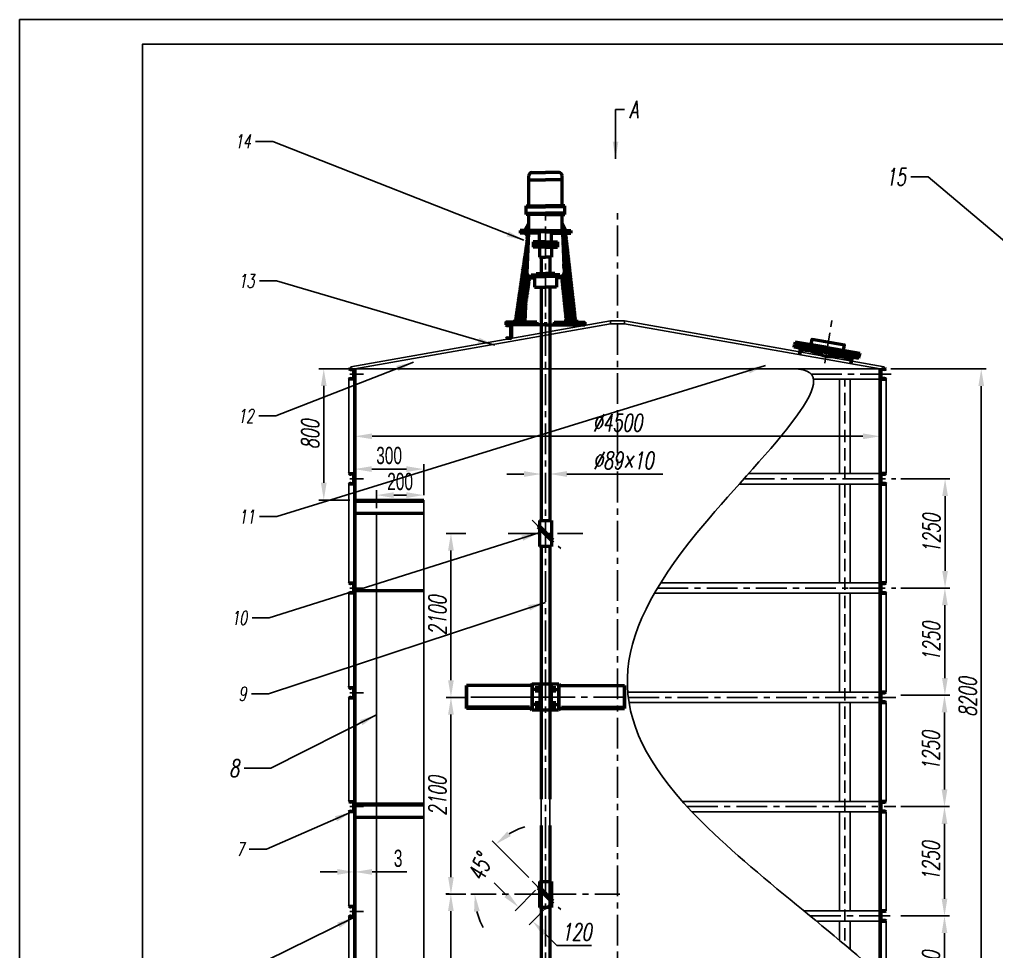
# Model space of a CAD drawing. Header units: inches. Extents: x 26344 to 38944, y 9363 to 18273.
# Drawn here: x 26344 to 32295, y 12594 to 18273 of the extents above; entities that cross this region are included whole.
import ezdxf

# ---------------------------------------------------------------- set-up
doc = ezdxf.new("R2010")
doc.units = ezdxf.units.IN
doc.header["$LTSCALE"] = 150
doc.header["$MEASUREMENT"] = 0
doc.linetypes.add('CENTER', pattern=[2, 1.25, -0.25, 0.25, -0.25])
doc.linetypes.add('DASHED', pattern=[0.75, 0.5, -0.25])
for name, color, linetype in [('点划线', 1, 'CENTER'), ('细实线', 5, 'Continuous'), ('虚线', 4, 'DASHED')]:
    doc.layers.add(name, color=color, linetype=linetype)
doc.layers.add('粗实线', color=3, linetype='Continuous', lineweight=50)
doc.styles.add('DIM', font='italicc.shx', dxfattribs={"width": 0.67})
doc.dimstyles.new('机械', dxfattribs={"dimtxt": 3.5, "dimasz": 3.5, "dimexe": 1, "dimexo": 1, "dimgap": 1, "dimtad": 1, "dimtoh": 1, "dimdec": 0, "dimzin": 0, "dimdsep": 46, "dimtxsty": 'DIM', "dimcen": -3.5, "dimadec": 0, "dimazin": 0, "dimtp": 0.05, "dimtm": 0.05, "dimtfac": 1, "dimtdec": 0, "dimtofl": 0, "dimtmove": 0, "dimatfit": 3, "dimfxl": 0, "dimtolj": 1, "dimtzin": 0, "dimarcsym": 0})
pattern_1 = [(45, (32794.073, 10540.215), (1.7960512, -1.7960512), [])]
pattern_2 = [(135, (26300.3704, 10540.215), (-1.7960512, -1.7960512), [])]

# ---------------------------------------------------------------- blocks, each defined once
blk = doc.blocks.new('*D17')
at = {"layer": 'Defpoints', "color": 0, "lineweight": -2}
for p in [(29092.9, 15141.8), (28971.5, 14141.7), (29067.2, 14141.7)]:
    blk.add_point(p, dxfattribs=at)
at = {"layer": '细实线', "color": 0, "lineweight": -2}
for p, q in [((29062.9, 15141.8), (28941.5, 15141.8)), ((28971.5, 15036.8), (28971.5, 14246.7)), ((29037.2, 14141.7), (28941.5, 14141.7))]:
    blk.add_line(p, q, dxfattribs=at)
for points in [[(28954, 15036.8), (28989, 15036.8), (28971.5, 15141.8)], [(28954, 14246.7), (28989, 14246.7), (28971.5, 14141.7)]]:
    blk.add_solid(points, dxfattribs=at)
at = {"layer": '细实线', "color": 0, "lineweight": -2, "insert": (28889, 14641.8), "char_height": 105, "attachment_point": 5, "rotation": 90, "style": 'DIM'}
blk.add_mtext('\\A1;2100', dxfattribs=at)
blk = doc.blocks.new('*D19')
at = {"layer": 'Defpoints', "color": 0, "lineweight": -2}
for p in [(28990, 12944.5), (28971, 11744.4), (29203.7, 11744.4)]:
    blk.add_point(p, dxfattribs=at)
at = {"layer": '细实线', "color": 0, "lineweight": -2}
for p, q in [((28960, 12944.5), (28941, 12944.5)), ((28971, 12839.5), (28971, 11849.4)), ((29173.7, 11744.4), (28941, 11744.4))]:
    blk.add_line(p, q, dxfattribs=at)
for points in [[(28953.5, 12839.5), (28988.5, 12839.5), (28971, 12944.5)], [(28953.5, 11849.4), (28988.5, 11849.4), (28971, 11744.4)]]:
    blk.add_solid(points, dxfattribs=at)
at = {"layer": '细实线', "color": 0, "lineweight": -2, "insert": (28888.5, 12344.5), "char_height": 105, "attachment_point": 5, "rotation": 90, "style": 'DIM'}
blk.add_mtext('\\A1;2100', dxfattribs=at)
blk = doc.blocks.new('*D18')
at = {"layer": 'Defpoints', "color": 0, "lineweight": -2}
for p in [(29092.9, 14141.8), (28971.5, 12941.8), (29092.9, 12941.8)]:
    blk.add_point(p, dxfattribs=at)
at = {"layer": '细实线', "color": 0, "lineweight": -2}
for p, q in [((29062.9, 14141.8), (28941.5, 14141.8)), ((28971.5, 14036.8), (28971.5, 13046.8)), ((29062.9, 12941.8), (28941.5, 12941.8))]:
    blk.add_line(p, q, dxfattribs=at)
for points in [[(28954, 14036.8), (28989, 14036.8), (28971.5, 14141.8)], [(28954, 13046.8), (28989, 13046.8), (28971.5, 12941.8)]]:
    blk.add_solid(points, dxfattribs=at)
at = {"layer": '细实线', "color": 0, "lineweight": -2, "insert": (28889, 13541.8), "char_height": 105, "attachment_point": 5, "rotation": 90, "style": 'DIM'}
blk.add_mtext('\\A1;2100', dxfattribs=at)
blk = doc.blocks.new('*D3')
at = {"layer": 'Defpoints', "color": 0, "lineweight": -2}
for p in [(28384.3, 13078.3), (28386.3, 13078.3), (28386.3, 13078.3)]:
    blk.add_point(p, dxfattribs=at)
at = {"layer": '细实线', "color": 0, "lineweight": -2}
for p, q in [((28279.3, 13078.3), (28174.3, 13078.3)), ((28491.3, 13078.3), (28703.2, 13078.3))]:
    blk.add_line(p, q, dxfattribs=at)
for points in [[(28279.3, 13095.8), (28279.3, 13060.8), (28384.3, 13078.3)], [(28491.3, 13095.8), (28491.3, 13060.8), (28386.3, 13078.3)]]:
    blk.add_solid(points, dxfattribs=at)
at = {"layer": '细实线', "color": 0, "insert": (28649.8, 13160.8), "char_height": 105, "attachment_point": 5, "style": 'DIM'}
blk.add_mtext('\\A1;{\\f??|b0|i0|c134|p54;3}', dxfattribs=at)
blk = doc.blocks.new('*D7')
at = {"layer": 'Defpoints', "color": 0, "lineweight": -2}
for p in [(29508.2, 12987.7), (29593, 12902.8), (29468.4, 12778.1)]:
    blk.add_point(p, dxfattribs=at)
at = {"layer": '细实线', "color": 0, "lineweight": -2}
for p, q in [((29309.3, 12937.2), (29235, 13011.5)), ((29487, 12966.4), (29362.3, 12841.8)), ((29571.8, 12881.6), (29447.2, 12756.9)), ((29542.6, 12703.9), (29616.9, 12629.7)), ((29616.9, 12629.7), (29827.8, 12629.7))]:
    blk.add_line(p, q, dxfattribs=at)
for points in [[(29321.7, 12949.6), (29296.9, 12924.9), (29383.5, 12863)], [(29555, 12716.3), (29530.3, 12691.5), (29468.4, 12778.1)]]:
    blk.add_solid(points, dxfattribs=at)
at = {"layer": '细实线', "color": 0, "insert": (29737.3, 12712.2), "char_height": 105, "attachment_point": 5, "style": 'DIM'}
blk.add_mtext('\\A1;120', dxfattribs=at)
blk = doc.blocks.new('*D13')
at = {"layer": 'Defpoints', "color": 0, "lineweight": -2}
for p in [(28386.3, 15733.1), (28386.3, 15733.1), (31586.3, 15733.1)]:
    blk.add_point(p, dxfattribs=at)
at = {"layer": '细实线', "color": 0, "lineweight": -2}
for p, q in [((31481.3, 15733.1), (28491.3, 15733.1)), ((28386.3, 15703.1), (28386.3, 15703.1))]:
    blk.add_line(p, q, dxfattribs=at)
for points in [[(28491.3, 15750.6), (28491.3, 15715.6), (28386.3, 15733.1)], [(31481.3, 15750.6), (31481.3, 15715.6), (31586.3, 15733.1)]]:
    blk.add_solid(points, dxfattribs=at)
at = {"layer": '细实线', "color": 0, "insert": (29986.3, 15815.6), "char_height": 105, "attachment_point": 5, "style": 'DIM'}
blk.add_mtext('\\A1;%%C4500', dxfattribs=at)
blk = doc.blocks.new('*D14')
at = {"layer": 'Defpoints', "color": 0, "lineweight": -2}
for p in [(28196.8, 16144.8), (28885.6, 16144.8), (28386.4, 15344.8)]:
    blk.add_point(p, dxfattribs=at)
at = {"layer": '细实线', "color": 0, "lineweight": -2}
for p, q in [((28855.6, 16144.8), (28166.8, 16144.8)), ((28196.8, 15449.8), (28196.8, 16039.8)), ((28356.4, 15344.8), (28166.8, 15344.8))]:
    blk.add_line(p, q, dxfattribs=at)
for points in [[(28179.3, 16039.8), (28214.3, 16039.8), (28196.8, 16144.8)], [(28179.3, 15449.8), (28214.3, 15449.8), (28196.8, 15344.8)]]:
    blk.add_solid(points, dxfattribs=at)
at = {"layer": '细实线', "color": 0, "insert": (28114.3, 15744.8), "char_height": 105, "attachment_point": 5, "rotation": 90, "style": 'DIM'}
blk.add_mtext('\\A1;800', dxfattribs=at)
blk = doc.blocks.new('*D21')
at = {"layer": 'Defpoints', "color": 0, "lineweight": -2}
for p in [(28805.6, 15374.8), (28805.6, 15344.8), (28518.2, 15264.8)]:
    blk.add_point(p, dxfattribs=at)
at = {"layer": '粗实线', "color": 0, "lineweight": -2}
for p, q in [((28518.2, 15294.8), (28518.2, 15404.8)), ((28623.2, 15374.8), (28700.6, 15374.8)), ((28805.6, 15374.8), (28805.6, 15404.8))]:
    blk.add_line(p, q, dxfattribs=at)
for points in [[(28623.2, 15392.3), (28623.2, 15357.3), (28518.2, 15374.8)], [(28700.6, 15392.3), (28700.6, 15357.3), (28805.6, 15374.8)]]:
    blk.add_solid(points, dxfattribs=at)
at = {"layer": '粗实线', "color": 0, "lineweight": -2, "insert": (28661.9, 15457.3), "char_height": 105, "attachment_point": 5, "style": 'DIM'}
blk.add_mtext('\\A1;{\\f??|b0|i0|c0|p54;200}', dxfattribs=at)
blk = doc.blocks.new('*D15')
at = {"layer": 'Defpoints', "color": 0, "linetype": 'ByBlock', "lineweight": -2}
for p in [(28384.3, 15533.3), (28384.3, 15343.3), (28805.6, 15344.8)]:
    blk.add_point(p, dxfattribs=at)
at = {"layer": '细实线', "color": 0, "linetype": 'ByBlock', "lineweight": -2}
for p, q in [((28384.3, 15373.3), (28384.3, 15563.3)), ((28700.6, 15533.3), (28489.3, 15533.3)), ((28805.6, 15374.8), (28805.6, 15563.3))]:
    blk.add_line(p, q, dxfattribs=at)
for points in [[(28489.3, 15550.8), (28489.3, 15515.8), (28384.3, 15533.3)], [(28700.6, 15550.8), (28700.6, 15515.8), (28805.6, 15533.3)]]:
    blk.add_solid(points, dxfattribs=at)
at = {"layer": '细实线', "color": 0, "linetype": 'ByBlock', "lineweight": -2, "insert": (28595, 15615.8), "char_height": 105, "attachment_point": 5, "style": 'DIM'}
blk.add_mtext('\\A1;{\\f??|b0|i0|c0|p54;300}', dxfattribs=at)
blk = doc.blocks.new('*D12')
at = {"layer": 'Defpoints', "color": 0, "lineweight": -2}
for p in [(29521.2, 15503.4), (29573.2, 15503.4), (29573.2, 15503.4)]:
    blk.add_point(p, dxfattribs=at)
at = {"layer": '细实线', "color": 0, "lineweight": -2}
for p, q in [((29416.2, 15503.4), (29311.2, 15503.4)), ((29678.2, 15503.4), (30261.5, 15503.4))]:
    blk.add_line(p, q, dxfattribs=at)
for points in [[(29416.2, 15520.9), (29416.2, 15485.9), (29521.2, 15503.4)], [(29678.2, 15520.9), (29678.2, 15485.9), (29573.2, 15503.4)]]:
    blk.add_solid(points, dxfattribs=at)
at = {"layer": '细实线', "color": 0, "insert": (30022.4, 15585.9), "char_height": 105, "attachment_point": 5, "style": 'DIM'}
blk.add_mtext('\\A1;%%C89{\\fItalicC|b0|i0|c134|p2;×}10', dxfattribs=at)
blk = doc.blocks.new('*D22')
at = {"layer": 'Defpoints', "color": 0, "lineweight": -2}
for p in [(31620.9, 16144.5), (32125.3, 12144.5), (32202.1, 12144.5)]:
    blk.add_point(p, dxfattribs=at)
at = {"layer": '细实线', "color": 0, "lineweight": -2}
for p, q in [((31650.9, 16144.5), (32232.1, 16144.5)), ((32202.1, 16039.5), (32202.1, 12249.5)), ((32155.3, 12144.5), (32232.1, 12144.5))]:
    blk.add_line(p, q, dxfattribs=at)
for points in [[(32184.6, 16039.5), (32219.6, 16039.5), (32202.1, 16144.5)], [(32184.6, 12249.5), (32219.6, 12249.5), (32202.1, 12144.5)]]:
    blk.add_solid(points, dxfattribs=at)
at = {"layer": '细实线', "color": 0, "lineweight": -2, "insert": (32119.6, 14144.5), "char_height": 105, "attachment_point": 5, "rotation": 90, "style": 'DIM'}
blk.add_mtext('\\A1;8200', dxfattribs=at)
blk = doc.blocks.new('*D23')
at = {"layer": 'Defpoints', "color": 0, "lineweight": -2}
for p in [(31681.5, 12810.2), (31978.2, 12810.2), (32127.2, 12144.5)]:
    blk.add_point(p, dxfattribs=at)
at = {"layer": '细实线', "color": 0, "lineweight": -2}
for p, q in [((31711.5, 12810.2), (32008.2, 12810.2)), ((31978.2, 12249.5), (31978.2, 12705.2)), ((32097.2, 12144.5), (31948.2, 12144.5))]:
    blk.add_line(p, q, dxfattribs=at)
for points in [[(31960.7, 12705.2), (31995.7, 12705.2), (31978.2, 12810.2)], [(31960.7, 12249.5), (31995.7, 12249.5), (31978.2, 12144.5)]]:
    blk.add_solid(points, dxfattribs=at)
at = {"layer": '细实线', "color": 0, "lineweight": -2, "insert": (31895.7, 12477.3), "char_height": 105, "attachment_point": 5, "rotation": 90, "style": 'DIM'}
blk.add_mtext('\\A1;1000', dxfattribs=at)
blk = doc.blocks.new('*D24')
at = {"layer": 'Defpoints', "color": 0, "lineweight": -2}
for p in [(31681.5, 13476.2), (31978.2, 13476.2), (31681.5, 12810.2)]:
    blk.add_point(p, dxfattribs=at)
at = {"layer": '细实线', "color": 0, "lineweight": -2}
for p, q in [((31711.5, 13476.2), (32008.2, 13476.2)), ((31978.2, 12915.2), (31978.2, 13371.2)), ((31711.5, 12810.2), (32008.2, 12810.2))]:
    blk.add_line(p, q, dxfattribs=at)
for points in [[(31960.7, 13371.2), (31995.7, 13371.2), (31978.2, 13476.2)], [(31960.7, 12915.2), (31995.7, 12915.2), (31978.2, 12810.2)]]:
    blk.add_solid(points, dxfattribs=at)
at = {"layer": '细实线', "color": 0, "lineweight": -2, "insert": (31895.7, 13143.2), "char_height": 105, "attachment_point": 5, "rotation": 90, "style": 'DIM'}
blk.add_mtext('\\A1;1250', dxfattribs=at)
blk = doc.blocks.new('*D25')
at = {"layer": 'Defpoints', "color": 0, "lineweight": -2}
for p in [(31681.5, 14155.1), (31978.2, 14155.1), (31681.5, 13476.2)]:
    blk.add_point(p, dxfattribs=at)
at = {"layer": '细实线', "color": 0, "lineweight": -2}
for p, q in [((31711.5, 14155.1), (32008.2, 14155.1)), ((31978.2, 13581.2), (31978.2, 14050.1)), ((31711.5, 13476.2), (32008.2, 13476.2))]:
    blk.add_line(p, q, dxfattribs=at)
for points in [[(31960.7, 14050.1), (31995.7, 14050.1), (31978.2, 14155.1)], [(31960.7, 13581.2), (31995.7, 13581.2), (31978.2, 13476.2)]]:
    blk.add_solid(points, dxfattribs=at)
at = {"layer": '细实线', "color": 0, "lineweight": -2, "insert": (31895.7, 13815.6), "char_height": 105, "attachment_point": 5, "rotation": 90, "style": 'DIM'}
blk.add_mtext('\\A1;1250', dxfattribs=at)
blk = doc.blocks.new('*D30')
at = {"layer": 'Defpoints', "color": 0, "lineweight": -2}
for p in [(31681.5, 14808.2), (31978.2, 14155.1), (31980.5, 14155.1)]:
    blk.add_point(p, dxfattribs=at)
at = {"layer": '细实线', "color": 0, "lineweight": -2}
for p, q in [((31711.5, 14808.2), (32010.5, 14808.2)), ((31980.5, 14703.2), (31980.5, 14260.1)), ((32008.2, 14155.1), (32010.5, 14155.1))]:
    blk.add_line(p, q, dxfattribs=at)
for points in [[(31963, 14703.2), (31998, 14703.2), (31980.5, 14808.2)], [(31963, 14260.1), (31998, 14260.1), (31980.5, 14155.1)]]:
    blk.add_solid(points, dxfattribs=at)
at = {"layer": '细实线', "color": 0, "lineweight": -2, "insert": (31898, 14481.6), "char_height": 105, "attachment_point": 5, "rotation": 90, "style": 'DIM'}
blk.add_mtext('\\A1;1250', dxfattribs=at)
blk = doc.blocks.new('*D31')
at = {"layer": 'Defpoints', "color": 0, "lineweight": -2}
for p in [(31681.5, 15474.2), (31980.5, 14808.2), (31981.6, 14808.2)]:
    blk.add_point(p, dxfattribs=at)
at = {"layer": '细实线', "color": 0, "lineweight": -2}
for p, q in [((31711.5, 15474.2), (32011.6, 15474.2)), ((31981.6, 15369.2), (31981.6, 14913.2)), ((32010.5, 14808.2), (32011.6, 14808.2))]:
    blk.add_line(p, q, dxfattribs=at)
for points in [[(31964.1, 15369.2), (31999.1, 15369.2), (31981.6, 15474.2)], [(31964.1, 14913.2), (31999.1, 14913.2), (31981.6, 14808.2)]]:
    blk.add_solid(points, dxfattribs=at)
at = {"layer": '细实线', "color": 0, "lineweight": -2, "insert": (31899.1, 15141.2), "char_height": 105, "attachment_point": 5, "rotation": 90, "style": 'DIM'}
blk.add_mtext('\\A1;1250', dxfattribs=at)
blk = doc.blocks.new('*D32')
at = {"layer": 'Defpoints', "color": 0, "lineweight": -2}
for p in [(29174.5, 13157), (29466.5, 13022.6), (29092.9, 12941.8), (29546.5, 12941.8), (29640.3, 12848.8)]:
    blk.add_point(p, dxfattribs=at)
at = {"layer": '细实线', "color": 0, "lineweight": -2}
blk.add_line((29445.3, 13043.8), (29221.7, 13267.4), dxfattribs=at)
for start, end in [(106.97397, 120.98699), (194.01301, 208.02603)]:
    blk.add_arc((29547.2, 12941.8), 430.4, start, end, dxfattribs=at)
for points in [[(29336.4, 13297), (29314.9, 13324.6), (29242.9, 13246.2)], [(29112.3, 12835.5), (29147, 12839.8), (29116.8, 12941.8)]]:
    blk.add_solid(points, dxfattribs=at)
at = {"layer": '细实线', "color": 0, "insert": (29149.6, 13106.5), "char_height": 105, "attachment_point": 5, "rotation": 67.5, "style": 'DIM'}
blk.add_mtext('\\A1;45°', dxfattribs=at)

msp = doc.modelspace()

# ---------------------------------------------------------------- hatches: boundary and pattern name
at = {"layer": '粗实线'}
h = msp.add_hatch(dxfattribs=at)
h.set_pattern_fill('ANSI31', color=0, scale=0.8, style=0)
h.set_pattern_definition([(135, (32794.073, 10540.215), (1.7960512, 1.7960512), [])])
edge = h.paths.add_edge_path()
edge.add_line((29443.8, 16971.8), (29434.1, 16729.4))
edge.add_line((29435.1, 16955.3), (29414.6, 16443.8))
edge.add_arc((29458.9, 16671.6), 27.7, 101.87623, 166.16199)
edge.add_line((29432, 16678.2), (29421.9, 16427.8))
edge.add_arc((29455.4, 16728.8), 21.3, 178.36062, 258.86244)
edge.add_line((29414.6, 16443.8), (29358.3, 16443.8))
edge.add_line((29358.3, 16443.8), (29358.3, 16427.8))
edge.add_arc((29414.7, 16951.7), 20.7, 9.85691, 76.20458)
h = msp.add_hatch(dxfattribs=at)
h.set_pattern_fill('ANSI31', color=0, scale=0.8, angle=90, style=0)
h.set_pattern_definition(pattern_1)
h.paths.add_polyline_path([(29511, 16971.8), (29511, 16979.8), (29392.9, 16979.8), (29392.9, 16971.8)])
h = msp.add_hatch(dxfattribs=at)
h.set_pattern_fill('ANSI31', color=0, scale=0.8, angle=90, style=0)
h.set_pattern_definition(pattern_2)
h.paths.add_polyline_path([(29701.5, 16979.8), (29583.4, 16979.8), (29583.4, 16971.8), (29701.5, 16971.8)])
h = msp.add_hatch(dxfattribs=at)
h.set_pattern_fill('ANSI31', color=0, scale=0.8, style=0)
h.set_pattern_definition([(45, (26300.3704, 10540.215), (-1.7960512, 1.7960512), [])])
edge = h.paths.add_edge_path()
edge.add_line((29650.6, 16971.8), (29660.4, 16729.4))
edge.add_line((29659.3, 16955.3), (29679.9, 16443.8))
edge.add_arc((29635.6, 16671.6), 27.7, 13.83801, 78.12377)
edge.add_line((29662.4, 16678.2), (29672.5, 16427.8))
edge.add_arc((29639, 16728.8), 21.3, 281.13756, 361.63938)
edge.add_line((29679.9, 16443.8), (29736.1, 16443.8))
edge.add_line((29736.1, 16443.8), (29736.1, 16427.8))
edge.add_arc((29679.7, 16951.7), 20.7, 103.79542, 170.14309)
h = msp.add_hatch(dxfattribs=at)
h.set_pattern_fill('ANSI31', color=0, scale=0.8, angle=90, style=0)
h.set_pattern_definition(pattern_1)
h.paths.add_polyline_path([(29494, 16411.8), (29494, 16427.8), (29306.5, 16427.8), (29306.5, 16411.8)])
h = msp.add_hatch(dxfattribs=at)
h.set_pattern_fill('ANSI31', color=0, scale=0.8, angle=90, style=0)
h.set_pattern_definition(pattern_2)
h.paths.add_polyline_path([(29787.9, 16427.8), (29600.4, 16427.8), (29600.4, 16411.8), (29787.9, 16411.8)])
h = msp.add_hatch(dxfattribs=at)
h.set_pattern_fill('ANSI31', color=0, scale=0.8, style=0)
h.set_pattern_definition([(45, (26589.807, 12911.2108), (-1.7960512, 1.7960512), [])])
h.paths.add_polyline_path([(28384.3, 16144.8), (28349.9, 16144.8, 0.174467), (28358.1, 16140.8), (28380.3, 16140.8), (28380.3, 16084.8), (28358.4, 16084.8, 0.177844), (28349.9, 16080.8), (28384.3, 16080.8), (28384.3, 16112.8)])
h = msp.add_hatch(dxfattribs=at)
h.set_pattern_fill('ANSI31', color=0, scale=0.8, style=0)
h.set_pattern_definition([(135, (33382.8767, 12911.2108), (1.7960512, 1.7960512), [])])
h.paths.add_polyline_path([(31588.3, 16144.8), (31622.7, 16144.8, -0.174467), (31614.5, 16140.8), (31592.3, 16140.8), (31592.3, 16084.8), (31614.3, 16084.8, -0.177844), (31622.7, 16080.8), (31588.3, 16080.8), (31588.3, 16112.8)])
h = msp.add_hatch(dxfattribs=at)
h.set_pattern_fill('ANSI31', color=0, scale=0.8, style=0)
h.set_pattern_definition([(45, (26589.807, 12272.5956), (-1.7960512, 1.7960512), [])])
h.paths.add_polyline_path([(28384.3, 15506.2), (28349.9, 15506.2, 0.174467), (28358.1, 15502.2), (28380.3, 15502.2), (28380.3, 15446.2), (28358.4, 15446.2, 0.177844), (28349.9, 15442.2), (28384.3, 15442.2), (28384.3, 15474.2)])
h = msp.add_hatch(dxfattribs=at)
h.set_pattern_fill('ANSI31', color=0, scale=0.8, style=0)
h.set_pattern_definition([(135, (33382.8767, 12272.5956), (1.7960512, 1.7960512), [])])
h.paths.add_polyline_path([(31588.3, 15506.2), (31622.7, 15506.2, -0.174467), (31614.5, 15502.2), (31592.3, 15502.2), (31592.3, 15446.2), (31614.3, 15446.2, -0.177844), (31622.7, 15442.2), (31588.3, 15442.2), (31588.3, 15474.2)])
h = msp.add_hatch(dxfattribs=at)
h.set_pattern_fill('ANSI31', color=0, scale=0.8, style=0)
h.set_pattern_definition([(45, (26589.807, 11606.5956), (-1.7960512, 1.7960512), [])])
h.paths.add_polyline_path([(28384.3, 14840.2), (28349.9, 14840.2, 0.174467), (28358.1, 14836.2), (28380.3, 14836.2), (28380.3, 14780.2), (28358.4, 14780.2, 0.177844), (28349.9, 14776.2), (28384.3, 14776.2), (28384.3, 14808.2)])
h = msp.add_hatch(dxfattribs=at)
h.set_pattern_fill('ANSI31', color=0, scale=0.8, style=0)
h.set_pattern_definition([(135, (33382.8767, 11606.5956), (1.7960512, 1.7960512), [])])
h.paths.add_polyline_path([(31588.3, 14840.2), (31622.7, 14840.2, -0.174467), (31614.5, 14836.2), (31592.3, 14836.2), (31592.3, 14780.2), (31614.3, 14780.2, -0.177844), (31622.7, 14776.2), (31588.3, 14776.2), (31588.3, 14808.2)])
h = msp.add_hatch(dxfattribs=at)
h.set_pattern_fill('ANSI31', color=0, scale=0.8, style=0)
h.set_pattern_definition([(45, (26589.807, 10967.9805), (-1.7960512, 1.7960512), [])])
h.paths.add_polyline_path([(28384.3, 14201.6), (28349.9, 14201.6, 0.174467), (28358.1, 14197.6), (28380.3, 14197.6), (28380.3, 14141.6), (28358.4, 14141.6, 0.177844), (28349.9, 14137.6), (28384.3, 14137.6), (28384.3, 14169.6)])
h = msp.add_hatch(dxfattribs=at)
h.set_pattern_fill('ANSI31', color=0, scale=0.8, style=0)
h.set_pattern_definition([(135, (33382.8767, 10940.5956), (1.7960512, 1.7960512), [])])
h.paths.add_polyline_path([(31588.3, 14174.2), (31622.7, 14174.2, -0.174467), (31614.5, 14170.2), (31592.3, 14170.2), (31592.3, 14114.2), (31614.3, 14114.2, -0.177844), (31622.7, 14110.2), (31588.3, 14110.2), (31588.3, 14142.2)])
h = msp.add_hatch(dxfattribs=at)
h.set_pattern_fill('ANSI31', color=0, scale=0.8, style=0)
h.set_pattern_definition([(45, (26589.807, 10274.5956), (-1.7960512, 1.7960512), [])])
h.paths.add_polyline_path([(28384.3, 13508.2), (28349.9, 13508.2, 0.174467), (28358.1, 13504.2), (28380.3, 13504.2), (28380.3, 13448.2), (28358.4, 13448.2, 0.177844), (28349.9, 13444.2), (28384.3, 13444.2), (28384.3, 13476.2)])
h = msp.add_hatch(dxfattribs=at)
h.set_pattern_fill('ANSI31', color=0, scale=0.8, style=0)
h.set_pattern_definition([(135, (33382.8767, 10274.5956), (1.7960512, 1.7960512), [])])
h.paths.add_polyline_path([(31588.3, 13508.2), (31622.7, 13508.2, -0.174467), (31614.5, 13504.2), (31592.3, 13504.2), (31592.3, 13448.2), (31614.3, 13448.2, -0.177844), (31622.7, 13444.2), (31588.3, 13444.2), (31588.3, 13476.2)])
h = msp.add_hatch(dxfattribs=at)
h.set_pattern_fill('ANSI31', color=0, scale=0.8, style=0)
h.set_pattern_definition([(45, (26589.807, 9635.9805), (-1.7960512, 1.7960512), [])])
h.paths.add_polyline_path([(28384.3, 12869.6), (28349.9, 12869.6, 0.174467), (28358.1, 12865.6), (28380.3, 12865.6), (28380.3, 12809.6), (28358.4, 12809.6, 0.177844), (28349.9, 12805.6), (28384.3, 12805.6), (28384.3, 12837.6)])
h = msp.add_hatch(dxfattribs=at)
h.set_pattern_fill('ANSI31', color=0, scale=0.8, style=0)
h.set_pattern_definition([(135, (33382.8767, 9608.5956), (1.7960512, 1.7960512), [])])
h.paths.add_polyline_path([(31588.3, 12842.2), (31622.7, 12842.2, -0.174467), (31614.5, 12838.2), (31592.3, 12838.2), (31592.3, 12782.2), (31614.3, 12782.2, -0.177844), (31622.7, 12778.2), (31588.3, 12778.2), (31588.3, 12810.2)])
at = {"layer": '细实线'}
h = msp.add_hatch(dxfattribs=at)
h.set_pattern_fill('ANSI31', color=0, scale=0.8, angle=-9.70384, style=0)
h.set_pattern_definition([(35.296163, (25758.7442, 11345.7437), (-1.46761955, 2.0730878), [])])
edge = h.paths.add_edge_path()
edge.add_spline(control_points=[(31413.7, 16195.6), (31412.9, 16195.9), (31412.1, 16196.3), (31411.4, 16196.6)], knot_values=[401.028455, 401.028455, 401.028455, 401.028455, 404.07247, 404.07247, 404.07247, 404.07247], degree=3, periodic=0)
edge.add_line((31411.4, 16196.6), (31407.9, 16176.3))
edge.add_line((31407.9, 16176.3), (31410.3, 16175.9))
edge.add_line((31410.3, 16175.9), (31413.7, 16195.6))
edge = h.paths.add_edge_path()
edge.add_spline(control_points=[(31102.7, 16261.6), (31101.9, 16261.7), (31101.1, 16261.8), (31100.3, 16261.8)], knot_values=[0, 0, 0, 0, 2.986726, 2.986726, 2.986726, 2.986726], degree=3, periodic=0)
edge.add_line((31100.3, 16261.8), (31094.9, 16229.8))
edge.add_line((31094.9, 16229.8), (31097.2, 16229.4))
edge.add_line((31097.2, 16229.4), (31102.7, 16261.6))
h = msp.add_hatch(dxfattribs=at)
h.set_pattern_fill('ANSI31', color=0, scale=20, angle=90, style=0)
h.set_pattern_definition([(135, (26040.1155, 9845.6993), (-1.76776695, -1.76776695), [])])
edge = h.paths.add_edge_path()
edge.add_line((28384.3, 16144.8), (28384.3, 12144.5))
edge.add_line((28386.3, 16144.8), (28386.3, 12144.5))
h = msp.add_hatch(dxfattribs=at)
h.set_pattern_fill('ANSI31', color=0, scale=0.8, style=0)
h.set_pattern_definition([(45, (26589.807, 10431.2108), (-1.7960512, 1.7960512), [])])
edge = h.paths.add_edge_path()
edge.add_line((31586.3, 12144.5), (31586.3, 16144.8))
edge.add_line((31588.3, 12144.5), (31588.3, 16144.8))

# ---------------------------------------------------------------- linework, layer by layer
at = {"color": 0, "lineweight": -2}
for p, q in [((28362.3, 16157.5), (29943.7, 16436.3)), ((29943.7, 16419.4), (29943.7, 16436.3)), ((29943.7, 16436.3), (30029, 16436.3)), ((30029, 16419.4), (30029, 16436.3)), ((31610.4, 16157.5), (30029, 16436.3)), ((28386.3, 16144.8), (29943.7, 16419.4)), ((29943.7, 16419.4), (30029, 16419.4)), ((31586.3, 16144.8), (30029, 16419.4)), ((28362.3, 16144.8), (28362.3, 16157.5)), ((31610.4, 16144.8), (31610.4, 16157.5))]:
    msp.add_line(p, q, dxfattribs=at)
for points in [[(26343.5, 9363.1), (38943.5, 9363.1), (38943.5, 18273.1), (26343.5, 18273.1)], [(27093.5, 9513.1), (38793.5, 9513.1), (38793.5, 18123.1), (27093.5, 18123.1)]]:
    msp.add_lwpolyline(points, close=True)
at = {"layer": '点划线'}
for p, q in [((29547.2, 10823.8), (29547.2, 17111.4)), ((29986.3, 10830.3), (29986.3, 17117.8)), ((31248.6, 16179.4), (31298.3, 16470.2)), ((28356.4, 16112.8), (28439.3, 16112.8)), ((31164.9, 16112.8), (31681.5, 16112.8)), ((28356.4, 15474.2), (28439.3, 15474.2)), ((30755.9, 15474.2), (31681.5, 15474.2)), ((29466.5, 15222.6), (29640.3, 15048.8)), ((29320.4, 15141.8), (29774, 15141.8)), ((28356.4, 14808.2), (28439.3, 14808.2)), ((30229.5, 14808.2), (31681.5, 14808.2)), ((28356.4, 14169.6), (28439.3, 14169.6)), ((29545.7, 14144.1), (29092.1, 14144.1)), ((30028, 14144), (29092.9, 14144.1)), ((30051.8, 14142.2), (31681.5, 14142.2)), ((28356.4, 13476.2), (28439.3, 13476.2)), ((30410.5, 13476.2), (31681.5, 13476.2)), ((29466.5, 13022.6), (29640.3, 12848.8)), ((29546.5, 12941.8), (29092.9, 12941.8)), ((29547.2, 12941.8), (30000.8, 12941.8)), ((28356.4, 12837.6), (28439.3, 12837.6)), ((31158.7, 12810.2), (31681.5, 12810.2))]:
    msp.add_line(p, q, dxfattribs=at)
at = {"layer": '粗实线', "color": 0}
for p, q in [((29445.3, 17137.5), (29445.3, 17322.9)), ((29463, 17340.4), (29546.9, 17340.4)), ((29631.4, 17340.4), (29547.6, 17340.4)), ((29649.1, 17137.5), (29649.1, 17322.9)), ((29445.3, 17295.2), (29546.9, 17295.2)), ((29649.1, 17295.2), (29547.6, 17295.2)), ((29428.9, 17085.6), (29428.9, 17137.5)), ((29428.9, 17137.5), (29547.2, 17137.5)), ((29428.9, 17131.4), (29547.2, 17131.4)), ((29428.9, 17092.3), (29547.2, 17092.3)), ((29547.2, 17085.6), (29428.9, 17085.6)), ((29445.2, 16979.8), (29445.2, 17085.6)), ((29665.6, 17137.5), (29547.2, 17137.5)), ((29665.6, 17092.3), (29547.2, 17092.3)), ((29547.2, 17085.6), (29665.6, 17085.6)), ((29665.6, 17131.4), (29547.3, 17131.4)), ((29649.3, 16979.8), (29649.3, 17085.6)), ((29665.6, 17085.6), (29665.6, 17137.5)), ((29445.2, 17032.7), (29422.1, 16987.8)), ((29649.3, 17032.7), (29672.4, 16987.8)), ((29392.9, 16987.8), (29392.9, 16971.8)), ((29547.2, 16987.8), (29392.9, 16987.8)), ((29547.2, 16979.8), (29392.9, 16979.8)), ((29511, 16971.8), (29392.9, 16971.8)), ((29443.8, 16971.8), (29434.1, 16729.4)), ((29511, 16918.2), (29511, 16979.8)), ((29547.2, 16987.8), (29701.5, 16987.8)), ((29547.2, 16979.8), (29701.5, 16979.8)), ((29583.4, 16918.2), (29583.4, 16979.8)), ((29583.4, 16971.8), (29701.5, 16971.8)), ((29650.6, 16971.8), (29660.4, 16729.4)), ((29701.5, 16987.8), (29701.5, 16971.8)), ((29435.1, 16955.3), (29414.6, 16443.8)), ((29547.2, 16918.2), (29472.9, 16918.2)), ((29472.9, 16918.2), (29472.9, 16886.2)), ((29547.2, 16902.2), (29472.9, 16902.2)), ((29547.2, 16918.2), (29621.6, 16918.2)), ((29547.2, 16902.2), (29621.6, 16902.2)), ((29621.6, 16918.2), (29621.6, 16886.2)), ((29659.3, 16955.3), (29679.9, 16443.8)), ((29547.2, 16886.2), (29472.9, 16886.2)), ((29511, 16886.2), (29511, 16824.6)), ((29547.2, 16886.2), (29621.6, 16886.2)), ((29583.4, 16886.2), (29583.4, 16824.6)), ((29511, 16824.6), (29547.2, 16824.6)), ((29521.2, 16824.6), (29521.2, 16725.6)), ((29583.4, 16824.6), (29547.2, 16824.6)), ((29573.2, 16824.6), (29573.2, 16725.6)), ((29489.9, 16725.6), (29547.2, 16725.6)), ((29489.9, 16716.3), (29489.9, 16725.6)), ((29604.5, 16725.6), (29547.2, 16725.6)), ((29604.5, 16716.3), (29604.5, 16725.6)), ((29432, 16678.2), (29421.9, 16427.8)), ((29451.3, 16707.8), (29547.2, 16707.8)), ((29453.2, 16698.7), (29479.7, 16698.7)), ((29459.5, 16716.3), (29547.2, 16716.3)), ((29459.5, 16707.8), (29459.5, 16716.3)), ((29479.7, 16707.8), (29479.7, 16642.9)), ((29634.9, 16716.3), (29547.2, 16716.3)), ((29643.2, 16707.8), (29547.2, 16707.8)), ((29614.7, 16707.8), (29614.7, 16642.9)), ((29641.3, 16698.7), (29614.7, 16698.7)), ((29634.9, 16707.8), (29634.9, 16716.3)), ((29662.4, 16678.2), (29672.5, 16427.8)), ((29479.7, 16642.9), (29547.2, 16642.9)), ((29521.2, 16642.9), (29521.2, 15221.7)), ((29614.7, 16642.9), (29547.2, 16642.9)), ((29573.2, 16642.9), (29573.2, 15221.7)), ((29306.5, 16427.8), (29306.5, 16411.8)), ((29494, 16427.8), (29306.5, 16427.8)), ((29414.6, 16443.8), (29358.3, 16443.8)), ((29358.3, 16443.8), (29358.3, 16427.8)), ((29494, 16427.8), (29494, 16411.8)), ((29547.2, 16427.8), (29547.2, 16411.8)), ((29547.2, 16427.8), (29547.2, 16411.8)), ((29600.4, 16427.8), (29600.4, 16411.8)), ((29600.4, 16427.8), (29787.9, 16427.8)), ((29679.9, 16443.8), (29736.1, 16443.8)), ((29736.1, 16443.8), (29736.1, 16427.8)), ((29787.9, 16427.8), (29787.9, 16411.8)), ((29547.2, 16411.8), (29306.5, 16411.8)), ((29314.2, 16407.8), (29336.2, 16407.8)), ((29336.2, 16332.6), (29336.2, 16407.8)), ((29340.2, 16411.8), (29340.2, 16360.6)), ((29547.2, 16411.8), (29787.9, 16411.8)), ((29340.2, 16328.6), (29305.8, 16328.6)), ((29314.2, 16332.6), (29336.2, 16332.6)), ((29340.2, 16360.6), (29340.2, 16328.6)), ((31067.6, 16307.5), (31064.9, 16291.7)), ((31264.7, 16273.8), (31067.6, 16307.5)), ((31166.1, 16290.6), (31172, 16324.8)), ((31172.4, 16325.2), (31368.8, 16291.6)), ((31062.2, 16276), (31064.9, 16291.7)), ((31259.3, 16242.3), (31062.2, 16276)), ((31064.9, 16291.7), (31262, 16258)), ((31094.9, 16229.8), (31101.6, 16269.2)), ((31097.2, 16229.4), (31102.7, 16261.6)), ((31459.1, 16224.3), (31262, 16258)), ((31264.7, 16273.8), (31461.8, 16240.1)), ((31363.3, 16256.9), (31369.1, 16291.1)), ((31259.3, 16242.3), (31456.5, 16208.5)), ((31407.9, 16176.3), (31411.4, 16196.6)), ((31410.3, 16175.9), (31417, 16215.3)), ((31456.5, 16208.5), (31459.1, 16224.3)), ((31461.8, 16240.1), (31459.1, 16224.3)), ((28358.4, 16140.8), (28380.3, 16140.8)), ((28380.3, 16084.8), (28380.3, 16140.8)), ((28384.3, 16144.8), (28384.3, 12144.5)), ((28384.3, 16144.8), (28384.3, 16112.8)), ((28386.3, 16144.8), (28386.3, 12144.5)), ((31586.3, 12144.5), (31586.3, 16144.8)), ((31586.3, 16144.8), (31586.3, 15344.8)), ((31588.3, 12144.5), (31588.3, 16144.8)), ((31588.3, 16144.8), (31588.3, 16112.8)), ((31592.3, 16084.8), (31592.3, 16140.8)), ((31614.3, 16140.8), (31592.3, 16140.8)), ((28384.3, 16080.8), (28349.9, 16080.8)), ((28358.4, 16084.8), (28380.3, 16084.8)), ((28384.3, 16112.8), (28384.3, 16080.8)), ((31588.3, 16112.8), (31588.3, 16080.8)), ((31588.3, 16080.8), (31622.7, 16080.8)), ((31614.3, 16084.8), (31592.3, 16084.8)), ((28349.9, 15506.2), (28384.3, 15506.2)), ((28380.3, 15502.2), (28358.1, 15502.2)), ((28380.3, 15446.2), (28380.3, 15502.2)), ((28384.3, 15506.2), (28384.3, 15474.2)), ((28384.3, 15474.2), (28384.3, 15442.2)), ((31588.3, 15506.2), (31588.3, 15474.2)), ((31622.7, 15506.2), (31588.3, 15506.2)), ((31588.3, 15474.2), (31588.3, 15442.2)), ((31592.3, 15446.2), (31592.3, 15502.2)), ((31592.3, 15502.2), (31614.5, 15502.2)), ((28384.3, 15442.2), (28349.9, 15442.2)), ((28358.4, 15446.2), (28380.3, 15446.2)), ((31588.3, 15442.2), (31622.7, 15442.2)), ((31614.3, 15446.2), (31592.3, 15446.2)), ((28385.6, 15344.8), (28805.6, 15344.8)), ((28385.6, 15338.8), (28805.6, 15338.8)), ((28385.6, 15264.8), (28805.6, 15264.8)), ((29501.4, 15180.9), (29508.2, 15187.7)), ((29501.4, 15180.9), (29586.3, 15096)), ((29508.2, 15187.7), (29593, 15102.8)), ((29510.2, 15220.8), (29510.2, 15060.8)), ((29510.2, 15220.8), (29583.5, 15220.8)), ((29583.5, 15220.8), (29583.5, 15060.8)), ((29583.5, 15060.8), (29510.2, 15060.8)), ((29521.2, 15061.7), (29521.2, 13520.8)), ((29573.2, 15061.7), (29573.2, 13520.8)), ((29586.3, 15096), (29593, 15102.8)), ((28349.9, 14840.2), (28384.3, 14840.2)), ((28380.3, 14836.2), (28358.1, 14836.2)), ((28380.3, 14780.2), (28380.3, 14836.2)), ((28384.3, 14840.2), (28384.3, 14808.2)), ((31622.7, 14840.2), (31588.3, 14840.2)), ((31588.3, 14840.2), (31588.3, 14808.2)), ((31592.3, 14836.2), (31614.5, 14836.2)), ((31592.3, 14780.2), (31592.3, 14836.2)), ((28384.3, 14776.2), (28349.9, 14776.2)), ((28358.4, 14780.2), (28380.3, 14780.2)), ((28384.3, 14808.2), (28384.3, 14776.2)), ((28385.6, 14792.9), (28805.6, 14792.9)), ((31588.3, 14808.2), (31588.3, 14776.2)), ((31588.3, 14776.2), (31622.7, 14776.2)), ((31614.3, 14780.2), (31592.3, 14780.2)), ((29466.5, 14224), (29457.6, 14214.1)), ((29466.5, 14064), (29466.5, 14224)), ((29466.5, 14224), (29466.5, 14064)), ((29466.5, 14224), (29628, 14224)), ((29512.6, 14224), (29512.6, 14064)), ((29580.4, 14224), (29580.4, 14064)), ((29581.9, 14224), (29581.9, 14064)), ((29628, 14064), (29628, 14224)), ((29628, 14224), (29628, 14064)), ((29628, 14224), (29636.9, 14214.1)), ((28349.9, 14201.6), (28384.3, 14201.6)), ((28380.3, 14197.6), (28358.1, 14197.6)), ((28380.3, 14141.6), (28380.3, 14197.6)), ((28384.3, 14201.6), (28384.3, 14169.6)), ((28384.3, 14169.6), (28384.3, 14137.6)), ((29457.6, 14214.1), (29066.5, 14214.1)), ((29457.6, 14214.1), (29066.5, 14214.1)), ((29066.5, 14214.1), (29066.5, 14073.9)), ((29066.5, 14073.9), (29066.5, 14214.1)), ((29510.3, 14190.6), (29477, 14190.6)), ((29493.1, 14211.4), (29493.1, 14172.1)), ((29584.2, 14190.6), (29617.4, 14190.6)), ((29601.3, 14211.4), (29601.3, 14172.1)), ((29636.9, 14214.1), (30028, 14214.1)), ((29636.9, 14214.1), (30028, 14214.1)), ((30028, 14214.1), (30028, 14073.9)), ((30028, 14073.9), (30028, 14214.1)), ((31588.3, 14174.2), (31588.3, 14142.2)), ((31622.7, 14174.2), (31588.3, 14174.2)), ((31592.3, 14114.2), (31592.3, 14170.2)), ((31592.3, 14170.2), (31614.5, 14170.2)), ((28384.3, 14137.6), (28349.9, 14137.6)), ((28358.4, 14141.6), (28380.3, 14141.6)), ((29493.1, 14118.3), (29493.1, 14077.2)), ((29601.3, 14118.3), (29601.3, 14077.2)), ((31588.3, 14142.2), (31588.3, 14110.2)), ((31588.3, 14110.2), (31622.7, 14110.2)), ((31614.3, 14114.2), (31592.3, 14114.2)), ((29450, 14082.3), (29066.5, 14082.3)), ((29457.6, 14073.9), (29066.5, 14073.9)), ((29457.6, 14073.9), (29066.5, 14073.9)), ((29466.5, 14064), (29450, 14082.3)), ((29626.5, 14064), (29466.5, 14064)), ((29509.6, 14099.7), (29475, 14099.7)), ((29584.8, 14099.7), (29619.4, 14099.7)), ((29628, 14064), (29644.4, 14082.3)), ((29636.9, 14073.9), (30028, 14073.9)), ((29636.9, 14073.9), (30028, 14073.9)), ((29644.4, 14082.3), (30028, 14082.3)), ((28349.9, 13508.2), (28384.3, 13508.2)), ((28380.3, 13504.2), (28358.1, 13504.2)), ((28380.3, 13448.2), (28380.3, 13504.2)), ((28384.3, 13508.2), (28384.3, 13476.2)), ((28384.3, 13476.2), (28384.3, 13444.2)), ((28385.6, 13492.6), (28805.6, 13492.6)), ((28385.6, 13486.6), (28805.6, 13486.6)), ((31622.7, 13508.2), (31588.3, 13508.2)), ((31588.3, 13508.2), (31588.3, 13476.2)), ((31588.3, 13476.2), (31588.3, 13444.2)), ((31592.3, 13504.2), (31614.5, 13504.2)), ((31592.3, 13448.2), (31592.3, 13504.2)), ((28384.3, 13444.2), (28349.9, 13444.2)), ((28358.4, 13448.2), (28380.3, 13448.2)), ((28385.6, 13412.6), (28805.6, 13412.6)), ((31588.3, 13444.2), (31622.7, 13444.2)), ((31614.3, 13448.2), (31592.3, 13448.2)), ((29521.2, 13360.8), (29521.2, 11821.7)), ((29573.2, 13360.8), (29573.2, 11821.7)), ((29501.4, 12980.9), (29508.2, 12987.7)), ((29501.4, 12980.9), (29586.3, 12896)), ((29508.2, 12987.7), (29593, 12902.8)), ((29510.2, 13020.8), (29583.5, 13020.8)), ((29510.2, 13020.8), (29510.2, 12860.8)), ((29583.5, 13020.8), (29583.5, 12860.8)), ((28349.9, 12869.6), (28384.3, 12869.6)), ((28380.3, 12865.6), (28358.1, 12865.6)), ((28380.3, 12809.6), (28380.3, 12865.6)), ((28384.3, 12869.6), (28384.3, 12837.6)), ((29583.5, 12860.8), (29510.2, 12860.8)), ((29586.3, 12896), (29593, 12902.8)), ((28384.3, 12805.6), (28349.9, 12805.6)), ((28358.4, 12809.6), (28380.3, 12809.6)), ((28384.3, 12837.6), (28384.3, 12805.6)), ((31622.7, 12842.2), (31588.3, 12842.2)), ((31588.3, 12842.2), (31588.3, 12810.2)), ((31588.3, 12810.2), (31588.3, 12778.2)), ((31592.3, 12838.2), (31614.5, 12838.2)), ((31592.3, 12782.2), (31592.3, 12838.2)), ((31588.3, 12778.2), (31622.7, 12778.2)), ((31614.3, 12782.2), (31592.3, 12782.2))]:
    msp.add_line(p, q, dxfattribs=at)
at = {"layer": '粗实线', "color": 0, "lineweight": -2}
for p, q in [((28349.9, 16144.8), (31622.7, 16144.8)), ((31590.9, 16080.8), (31179.7, 16080.8)), ((31591.6, 15506.2), (30784.4, 15506.2)), ((31400.4, 15442.2), (30727.4, 15442.2)), ((31590.9, 15442.2), (31400.4, 15442.2)), ((31591.6, 14840.2), (30249, 14840.2)), ((31400.4, 14776.2), (30210.8, 14776.2)), ((31590.9, 14776.2), (31400.4, 14776.2)), ((31591.6, 14174.2), (30048.6, 14174.2)), ((31400.4, 14110.2), (30056.4, 14110.2)), ((31590.9, 14110.2), (31400.4, 14110.2)), ((31591.6, 13508.2), (30381.5, 13508.2)), ((31400.4, 13444.2), (30440.4, 13444.2)), ((31590.9, 13444.2), (31400.4, 13444.2)), ((31591.6, 12842.2), (31119.7, 12842.2)), ((31400.4, 12778.2), (31197.7, 12778.2)), ((31590.9, 12778.2), (31400.4, 12778.2))]:
    msp.add_line(p, q, dxfattribs=at)
at = {"layer": '粗实线', "color": 0}
for centre, radius, start, end in [((29466, 17319.7), 20.9, 98.14949, 171.03607), ((29628.5, 17319.7), 20.9, 8.96393, 81.85051), ((29414.7, 16951.7), 20.7, 9.85691, 76.20458), ((29679.7, 16951.7), 20.7, 103.79542, 170.14309), ((29455.4, 16728.8), 21.3, 178.36062, 258.86244), ((29639, 16728.8), 21.3, 281.13756, 1.63938), ((29458.9, 16671.6), 27.7, 101.87623, 166.16199), ((29635.6, 16671.6), 27.7, 13.83801, 78.12377), ((29315.4, 16421.3), 13.5, 224.42533, 275.23759), ((29315.4, 16319.1), 13.5, 84.76241, 135.57467), ((31172.4, 16324.8), 0.4, 80.29616, 170.29616), ((31368.7, 16291.2), 0.4, 350.29616, 80.29616), ((28359.6, 16154.3), 13.5, 224.42533, 275.23759), ((31613.1, 16154.3), 13.5, 264.76241, 315.57467), ((28359.6, 16071.3), 13.5, 84.76241, 135.57467), ((31613.1, 16071.3), 13.5, 44.42533, 95.23759), ((28359.6, 15515.6), 13.5, 224.19582, 276.21769), ((31613.1, 15515.6), 13.5, 263.78231, 315.80418), ((28359.6, 15432.7), 13.5, 84.76241, 135.57467), ((31613.1, 15432.7), 13.5, 44.42533, 95.23759), ((28359.6, 14849.6), 13.5, 224.19582, 276.21769), ((31613.1, 14849.6), 13.5, 263.78231, 315.80418), ((28359.6, 14766.7), 13.5, 84.76241, 135.57467), ((31613.1, 14766.7), 13.5, 44.42533, 95.23759), ((28359.6, 14211), 13.5, 224.19582, 276.21769), ((31613.1, 14183.6), 13.5, 263.78231, 315.80418), ((28359.6, 14128.1), 13.5, 84.76241, 135.57467), ((31613.1, 14100.7), 13.5, 44.42533, 95.23759), ((28359.6, 13517.6), 13.5, 224.19582, 276.21769), ((31613.1, 13517.6), 13.5, 263.78231, 315.80418), ((28359.6, 13434.7), 13.5, 84.76241, 135.57467), ((31613.1, 13434.7), 13.5, 44.42533, 95.23759), ((28359.6, 12879), 13.5, 224.19582, 276.21769), ((28359.6, 12796.1), 13.5, 84.76241, 135.57467), ((31613.1, 12851.6), 13.5, 263.78231, 315.80418), ((31613.1, 12768.7), 13.5, 44.42533, 95.23759)]:
    msp.add_arc(centre, radius, start, end, dxfattribs=at)
msp.add_spline([(31100.3, 16261.8), (31183.1, 16247.7), (31255.8, 16221.7), (31341.8, 16220.6), (31413.7, 16195.6)], degree=3, dxfattribs=at)
at = {"layer": '细实线', "color": 0, "lineweight": -2}
for p, q in [((28349.9, 16080.8), (28349.9, 15506.2)), ((31339.3, 16080.8), (31339.3, 15506.2)), ((31403.3, 16080.8), (31403.3, 15506.2)), ((31622.7, 16080.8), (31622.7, 15506.2)), ((28349.9, 15442.2), (28349.9, 14840.2)), ((31339.3, 15442.2), (31339.3, 14840.2)), ((31403.3, 15442.2), (31403.3, 14840.2)), ((31622.7, 15442.2), (31622.7, 14840.2)), ((28349.9, 14776.2), (28349.9, 14201.6)), ((31339.3, 14776.2), (31339.3, 14174.2)), ((31403.3, 14776.2), (31403.3, 14174.2)), ((31622.7, 14776.2), (31622.7, 14174.2)), ((28349.9, 14137.6), (28349.9, 13508.2)), ((31339.3, 14110.2), (31339.3, 13508.2)), ((31403.3, 14110.2), (31403.3, 13508.2)), ((31622.7, 14110.2), (31622.7, 13508.2)), ((29521.2, 13520.8), (29521.2, 13360.8)), ((29573.2, 13520.8), (29573.2, 13360.8)), ((28349.9, 13444.2), (28349.9, 12869.6)), ((31339.3, 13444.2), (31339.3, 12842.2)), ((31403.3, 13444.2), (31403.3, 12842.2)), ((31622.7, 13444.2), (31622.7, 12842.2)), ((28349.9, 12805.6), (28349.9, 12244.5)), ((31339.3, 12778.2), (31339.3, 12660.9)), ((31403.3, 12778.2), (31403.3, 12606.9)), ((31622.7, 12778.2), (31622.7, 12244.5))]:
    msp.add_line(p, q, dxfattribs=at)
at = {"layer": '细实线', "color": 0, "linetype": 'ByBlock', "lineweight": -2}
for p, q in [((28805.6, 15264.8), (28805.6, 15344.8)), ((28518.2, 15264.8), (28518.2, 12194.5)), ((28805.6, 15264.8), (28805.6, 12270.1))]:
    msp.add_line(p, q, dxfattribs=at)
at = {"layer": '细实线', "color": 0, "lineweight": -2}
msp.add_open_spline([(31588.1, 12440.9), (31318.2, 12702.8), (29870, 13743), (29953.5, 14794.2), (31442.6, 16144.5), (31056.3, 16144.5)], degree=3, knots=[709.012119, 709.012119, 709.012119, 709.012119, 1739.098482, 3439.36316, 4598.4362, 4598.4362, 4598.4362, 4598.4362], dxfattribs=at)
at = {"layer": '虚线', "color": 1, "lineweight": -2}
for p, q in [((31371.3, 12660.9), (31371.3, 16080.8)), ((31586.3, 14808.2), (31371.3, 14808.2))]:
    msp.add_line(p, q, dxfattribs=at)
at = {"layer": '虚线', "color": 0, "lineweight": -2}
for p, q in [((31371.3, 15442.2), (31339.3, 15442.2)), ((31371.3, 15442.2), (31339.3, 15442.2)), ((31371.3, 14776.2), (31339.3, 14776.2)), ((31371.3, 14110.2), (31339.3, 14110.2)), ((31371.3, 13444.2), (31339.3, 13444.2)), ((31371.3, 12778.2), (31339.3, 12778.2))]:
    msp.add_line(p, q, dxfattribs=at)

# ---------------------------------------------------------------- texts
at = {"layer": '粗实线', "insert": (30058.4, 17777.5), "char_height": 105, "attachment_point": 1, "style": 'DIM'}
msp.add_mtext('A', dxfattribs=at)
at = {"layer": '细实线', "char_height": 84, "width": 24, "attachment_point": 9, "style": 'DIM'}
for s, insert in [('14', (27751.7, 17488.7)), ('13', (27774.3, 16638.1)), ('12', (27770.3, 15815.4)), ('11', (27775.5, 15201.8)), ('10', (27730.2, 14584.1)), ('9', (27725.9, 14121.9)), ('7', (27712.8, 13174.2))]:
    msp.add_mtext(s, dxfattribs=dict(at, insert=insert))
at = {"layer": '细实线', "insert": (31743, 17261.9), "char_height": 105, "attachment_point": 9, "style": 'DIM'}
msp.add_mtext('15', dxfattribs=at)
at = {"layer": '细实线', "lineweight": -2, "insert": (27681.2, 13657.7), "char_height": 105, "attachment_point": 9, "style": 'DIM'}
msp.add_mtext('8', dxfattribs=at)

# ---------------------------------------------------------------- dimensions: what is measured, and where the dimension line sits
at = {"layer": '粗实线', "color": 5, "lineweight": -2}
dim = msp.add_linear_dim(base=(28805.6, 15374.8), p1=(28518.2, 15264.8), p2=(28805.6, 15344.8), text='{\\f??|b0|i0|c0|p54;200}', dimstyle='机械', override={"dimscale": 30}, dxfattribs=at)
dim.commit()
dim.dimension.update_dxf_attribs({"geometry": '*D21', "text_midpoint": (28661.9, 15457.3)})
at = {"layer": '细实线'}
dim = msp.add_linear_dim(base=(28196.8, 16144.8), p1=(28386.4, 15344.8), p2=(28885.6, 16144.8), angle=90, dimstyle='机械', override={"dimscale": 30}, dxfattribs=at)
dim.commit()
dim.dimension.update_dxf_attribs({"geometry": '*D14', "text_midpoint": (28114.3, 15744.8)})
at = {"layer": '细实线', "color": 5, "lineweight": -2}
for base, p1, p2, text, override, picture, middle in [((32202.1, 12144.5), (31620.9, 16144.5), (32125.3, 12144.5), '8200', {"dimscale": 30}, '*D22', (32119.6, 14144.5)), ((31981.6, 14808.2), (31681.5, 15474.2), (31980.5, 14808.2), '1250', {"dimscale": 30, "dimtmove": 1}, '*D31', (31899.1, 15141.2)), ((31980.5, 14155.1), (31681.5, 14808.2), (31978.2, 14155.1), '1250', {"dimscale": 30, "dimtmove": 1}, '*D30', (31898, 14481.6)), ((31978.2, 14155.1), (31681.5, 13476.2), (31681.5, 14155.1), '1250', {"dimscale": 30, "dimtmove": 1}, '*D25', (31895.7, 13815.6)), ((31978.2, 13476.2), (31681.5, 12810.2), (31681.5, 13476.2), '1250', {"dimscale": 30, "dimtmove": 1}, '*D24', (31895.7, 13143.2)), ((31978.2, 12810.2), (32127.2, 12144.5), (31681.5, 12810.2), '1000', {"dimscale": 30, "dimtmove": 1}, '*D23', (31895.7, 12477.3))]:
    dim = msp.add_linear_dim(base=base, p1=p1, p2=p2, angle=90, text=text, dimstyle='机械', override=override, dxfattribs=at)
    dim.commit()
    dim.dimension.update_dxf_attribs({"geometry": picture, "text_midpoint": middle})
at = {"layer": '细实线'}
for base, p1, p2, text, picture, middle in [((28386.3, 15733.1), (31586.3, 15733.1), (28386.3, 15733.1), '%%C4500', '*D13', (29986.3, 15815.6)), ((29573.2, 15503.4), (29521.2, 15503.4), (29573.2, 15503.4), '%%C89{\\fItalicC|b0|i0|c134|p2;×}10', '*D12', (30022.4, 15585.9)), ((28386.3, 13078.3), (28384.3, 13078.3), (28386.3, 13078.3), '{\\f??|b0|i0|c134|p54;3}', '*D3', (28649.8, 13160.8))]:
    dim = msp.add_linear_dim(base=base, p1=p1, p2=p2, text=text, dimstyle='机械', override={"dimscale": 30}, dxfattribs=at)
    dim.commit()
    dim.dimension.update_dxf_attribs({"geometry": picture, "text_midpoint": middle})
at = {"layer": '细实线', "linetype": 'ByBlock', "lineweight": -2}
dim = msp.add_linear_dim(base=(28384.3, 15533.3), p1=(28805.6, 15344.8), p2=(28384.3, 15343.3), text='{\\f??|b0|i0|c0|p54;300}', dimstyle='机械', override={"dimscale": 30}, dxfattribs=at)
dim.commit()
dim.dimension.update_dxf_attribs({"geometry": '*D15', "text_midpoint": (28595, 15615.8)})
at = {"layer": '细实线', "lineweight": -2}
for base, p1, p2, picture, middle in [((28971.5, 14141.7), (29092.9, 15141.8), (29067.2, 14141.7), '*D17', (28889, 14641.8)), ((28971.5, 12941.8), (29092.9, 14141.8), (29092.9, 12941.8), '*D18', (28889, 13541.8)), ((28971, 11744.4), (28990, 12944.5), (29203.7, 11744.4), '*D19', (28888.5, 12344.5))]:
    dim = msp.add_linear_dim(base=base, p1=p1, p2=p2, angle=90, text='2100', dimstyle='机械', override={"dimscale": 30}, dxfattribs=at)
    dim.commit()
    dim.dimension.update_dxf_attribs({"geometry": picture, "text_midpoint": middle})
at = {"layer": '细实线'}
dim = msp.add_angular_dim_2l(base=(29174.5, 13157), line1=((29546.5, 12941.8), (29092.9, 12941.8)), line2=((29466.5, 13022.6), (29640.3, 12848.8)), dimstyle='机械', override={"dimscale": 30, "dimtad": 0}, dxfattribs=at)
dim.commit()
dim.dimension.update_dxf_attribs({"geometry": '*D32', "text_midpoint": (29149.6, 13106.5)})
dim = msp.add_aligned_dim(p1=(29508.2, 12987.7), p2=(29593, 12902.8), distance=-176.3, dimstyle='机械', override={"dimscale": 30}, dxfattribs=at)
dim.commit()
dim.dimension.update_dxf_attribs({"geometry": '*D7', "text_midpoint": (29737.3, 12712.2)})

# ---------------------------------------------------------------- leaders
at = {"layer": '粗实线', "annotation_type": 0, "has_hookline": 1, "hookline_direction": 0, "text_width": 60.3}
msp.add_leader([(29974.2, 17424.1), (29974.2, 17725), (30028.4, 17725)], dimstyle='机械', override={"dimscale": 30, "dimgap": 1, "dimtad": 0}, dxfattribs=at)
at = {"layer": '细实线', "annotation_type": 0, "has_hookline": 1, "hookline_direction": 1}
for points, text_width in [([(29414.7, 16928), (27886.7, 17530.7), (27781.7, 17530.7)], 88.4), ([(33136.1, 16254.3), (31878, 17314.4), (31773, 17314.4)], 113.9), ([(29239.8, 16288.3), (27909.3, 16680.1), (27804.3, 16680.1)], 88.4), ([(28742.8, 16184.5), (27905.3, 15857.4), (27800.3, 15857.4)], 88.4), ([(30886.9, 16163.9), (27910.5, 15243.8), (27805.5, 15243.8)], 77.7), ([(29506.3, 15144.6), (27865.2, 14626.1), (27760.2, 14626.1)], 88.4), ([(29547.2, 14720.9), (27860.9, 14163.9), (27755.9, 14163.9)], 40.2), ([(28367.1, 13444.2), (27847.8, 13216.2), (27742.8, 13216.2)], 40.2), ([(28380.3, 12800.2), (27847.8, 12538.3), (27742.8, 12538.3)], 40.2)]:
    msp.add_leader(points, dimstyle='机械', override={"dimscale": 30, "dimgap": 1, "dimtad": 0}, dxfattribs=dict(at, text_width=text_width))
at = {"layer": '细实线', "lineweight": -2, "annotation_type": 0, "has_hookline": 1, "hookline_direction": 1, "text_width": 53.6}
msp.add_leader([(28518.2, 14035.4), (27873.9, 13710.2), (27711.2, 13710.2)], dimstyle='机械', override={"dimscale": 30, "dimgap": 1, "dimtad": 0}, dxfattribs=at)

doc.saveas('drawing.dxf')
